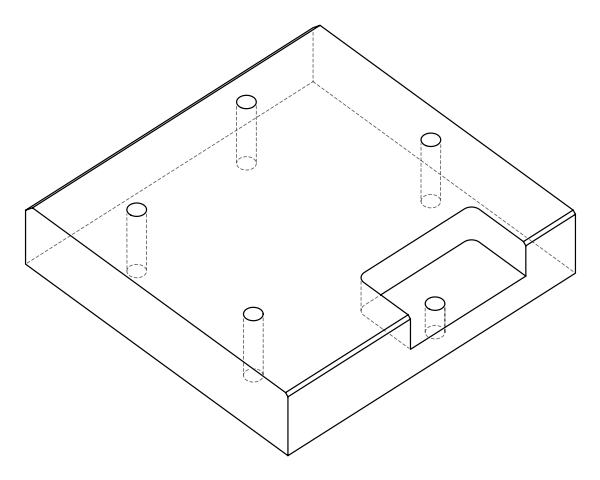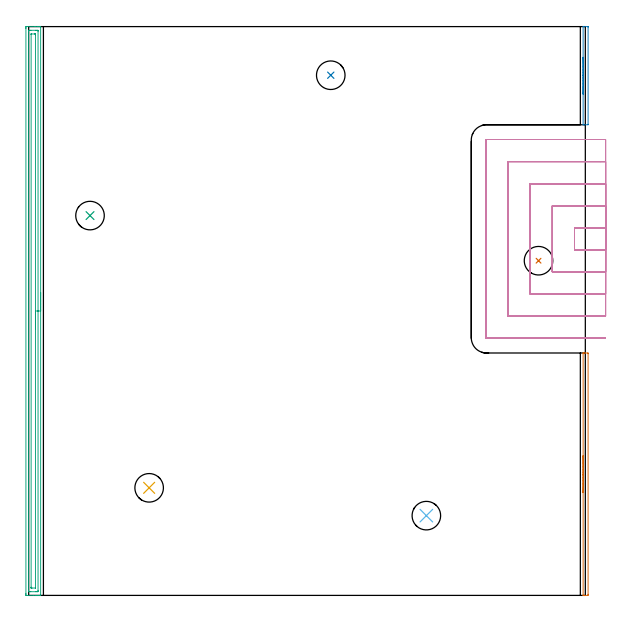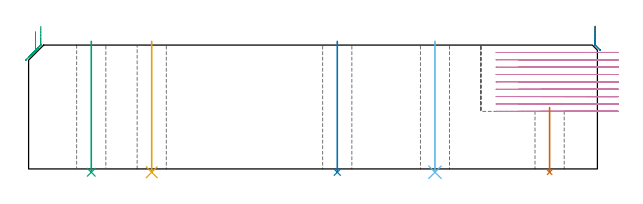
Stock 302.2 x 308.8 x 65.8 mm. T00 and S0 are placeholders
(PLAN: 9 operations, 2 tool changes, 32.7 min)
(1 AREA_MILL | FG_CHAMFER_SURFACE | UGT0205_001 | 1.21 min | 488 mm3)
(2 AREA_MILL_1 | FG_CHAMFER_SURFACE_1 | UGT0205_001 | 0.58 min | 202 mm3)
(3 AREA_MILL_2 | FG_CHAMFER_SURFACE_2 | UGT0205_001 | 7.63 min | 9888 mm3)
(4 MILL_SLOT | SLOT_PARTIAL_RECTANGULAR | NXT0201_012 | Follow Part, ap 4, ae 75% | 21.97 min | 268944 mm3)
(5 INDEXABLE_INSERT_DRILL_THROUGH_HOLE_FROM_SOLID | STEP1HOLE | NXT0302_002 | 0.28 min | 12399 mm3)
(6 INDEXABLE_INSERT_DRILL_THROUGH_HOLE_FROM_SOLID_1 | STEP1HOLE_1 | NXT0302_002 | 0.28 min | 12371 mm3)
(7 INDEXABLE_INSERT_DRILL_THROUGH_HOLE_FROM_SOLID_2 | STEP1HOLE_2 | NXT0302_002 | 0.15 min | 5785 mm3)
(8 INDEXABLE_INSERT_DRILL_THROUGH_HOLE_FROM_SOLID_3 | STEP1HOLE_3 | NXT0302_002 | 0.28 min | 12392 mm3)
(9 INDEXABLE_INSERT_DRILL_THROUGH_HOLE_FROM_SOLID_4 | STEP1HOLE_4 | NXT0302_002 | 0.28 min | 12395 mm3)
(TOOL UGT0205_001 | Chamfer Mill 20 x 3 x 45 deg. | D20 FL50 Z2)
(TOOL NXT0201_012 | ENDMILL 16mm [2P460-1600-NA 1630] | D16 FL38 Z6)
(TOOL NXT0302_002 | Index. Insert Drill 15.5mm [880-D1550L20-05] | D15.5 PA176 FL78 Z2)
(OP 1 AREA_MILL)
G17 G21 G94 G90
T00 M6
G54
G17 G0 G90 X301. Y55.8 S1061 M3
G43 Z75.8 H0
G94 G1 Y55.838 Z74.928 F250.
Y55.952 Z74.063
Y56.141 Z73.212
Y56.403 Z72.38
Y56.737 Z71.574
Y57.14 Z70.8
Y57.608 Z70.064
Y58.14 Z69.372
Y58.729 Z68.729
Y59.372 Z68.139
Y60.064 Z67.608
Y60.8 Z67.14
Y61.574 Z66.737
Y62.38 Z66.403
Y63.212 Z66.141
Y64.063 Z65.952
Y64.928 Z65.838
Y65.8 Z65.8
Y131.435
X301.003 Y131.592 Z65.788
X301.009 Y131.594 Z65.781
X301.347 Y131.6 Z65.452
X301.693 Z65.107
X302.35 Z64.445
X303.561 Z63.236
X303.691 Y131.597 Z63.105
X303.7 Y131.197 Z63.1
Y0.613
X303.698 Y0.402 Z63.102
X303.691 Y0.003 Z63.105
X303.561 Y0. Z63.236
X302.35 Z64.445
X301.693 Z65.107
X301.348 Z65.451
X301.01 Z65.781
X301.002 Y0.007 Z65.788
X301. Y0.166 Z65.8
Y65.8
Y66.672 Z65.838
Y67.536 Z65.952
Y68.388 Z66.141
Y69.22 Z66.403
Y70.026 Z66.737
Y70.8 Z67.14
Y71.536 Z67.608
Y72.228 Z68.139
Y72.871 Z68.729
Y73.46 Z69.372
Y73.991 Z70.064
Y74.46 Z70.8
Y74.863 Z71.574
Y75.197 Z72.38
Y75.459 Z73.212
Y75.648 Z74.063
Y75.762 Z74.928
Y75.8 Z75.8
M5
M2
(OP 2 AREA_MILL_1)
G17 G21 G94 G90
T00 M6
G54
G17 G0 G90 X301. Y272.15 S1061 M3
G43 Z75.8 H0
G94 G1 Y272.188 Z74.928 F250.
Y272.302 Z74.063
Y272.491 Z73.212
Y272.753 Z72.38
Y273.087 Z71.574
Y273.49 Z70.8
Y273.959 Z70.064
Y274.49 Z69.372
Y275.079 Z68.729
Y275.722 Z68.139
Y276.414 Z67.608
Y277.15 Z67.14
Y277.924 Z66.737
Y278.73 Z66.403
Y279.562 Z66.141
Y280.414 Z65.952
Y281.278 Z65.838
Y282.15 Z65.8
Y308.729
X301.005 Y308.79 Z65.792
X301.151 Y308.8 Z65.647
X303.692 Y308.799 Z63.106
X303.696 Y308.729 Z63.104
X303.7 Y308.494 Z63.1
Y255.78
X303.696 Y255.571 Z63.104
X303.692 Y255.501 Z63.106
X301.149 Z65.649
X301.005 Y255.51 Z65.793
X301. Y255.571 Z65.8
Y282.15
Y283.022 Z65.838
Y283.887 Z65.952
Y284.738 Z66.141
Y285.57 Z66.403
Y286.376 Z66.737
Y287.15 Z67.14
Y287.886 Z67.608
Y288.578 Z68.139
Y289.221 Z68.729
Y289.81 Z69.372
Y290.342 Z70.064
Y290.81 Z70.8
Y291.213 Z71.574
Y291.547 Z72.38
Y291.809 Z73.212
Y291.998 Z74.063
Y292.112 Z74.928
Y292.15 Z75.8
M5
M2
(OP 3 AREA_MILL_2)
G17 G21 G94 G90
T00 M6
G54
G17 G0 G90 X6.5 Y164.4 S1061 M3
G43 Z75.8 H0
G94 G1 Y164.362 Z74.928 F250.
Y164.248 Z74.063
Y164.059 Z73.212
Y163.797 Z72.38
Y163.463 Z71.574
Y163.06 Z70.8
Y162.591 Z70.064
Y162.06 Z69.372
Y161.471 Z68.729
Y160.828 Z68.139
Y160.136 Z67.608
Y159.4 Z67.14
Y158.626 Z66.737
Y157.82 Z66.403
Y156.988 Z66.141
Y156.136 Z65.952
Y155.272 Z65.838
Y154.4 Z65.8
Y0.18
X6.497 Y0.009 Z65.788
X6.489 Y0.007 Z65.78
X6.121 Y0. Z65.421
X5.861 Z65.161
X5.148 Z64.443
X3.909 Z63.206
X2.621 Z61.916
X-1.031 Y0.001 Z58.266
X-1.26 Y0.004 Z58.037
X-1.492 Y0.009 Z57.806
X-1.495 Y0.157 Z57.803
X-1.499 Y0.627 Z57.801
X-1.5 Y1.103 Z57.8
Y307.754
X-1.499 Y308.173 Z57.801
X-1.495 Y308.643 Z57.803
X-1.492 Y308.791 Z57.806
X-1.031 Y308.8 Z58.266
X3.383 Z62.677
X4.792 Z64.088
X5.148 Z64.443
X5.861 Z65.161
X6.121 Z65.421
X6.489 Y308.792 Z65.78
X6.504 Y308.79 Z65.795
X6.5 Y308.624 Z65.8
Y154.4
X5.086 Z64.386
X5.085 Y2.479 Z64.385
Y2.416
X5.079 Y2.01 Z64.379
X4.673 Y2.002 Z63.973
X4.265 Y2.001 Z63.565
X3.793 Y2. Z63.093
X1.145 Z60.445
X0.735 Y2.001 Z60.035
X0.259 Y2.003 Z59.559
X0.025 Y2.01 Z59.325
X-0.079 Y2.032 Z59.221
X-0.085 Y2.351 Z59.215
Y2.416
Y306.321
Y306.384
X-0.079 Y306.79 Z59.221
X0.327 Y306.798 Z59.627
X0.735 Y306.799 Z60.035
X1.207 Y306.8 Z60.507
X3.855 Z63.155
X4.265 Y306.799 Z63.565
X4.741 Y306.797 Z64.041
X4.975 Y306.79 Z64.275
X5.079 Y306.768 Z64.379
X5.085 Y306.449 Z64.385
Y306.384
X5.086 Y154.4 Z64.386
X3.671 Z62.971
Y4.204
X3.669 Y4.057 Z62.969
X3.667 Y4.022 Z62.967
X3.665 Y4.012 Z62.965
X3.65 Y4.009 Z62.95
X3.582 Y4.002 Z62.882
X1.818 Y4. Z61.118
X1.617 Y4.001 Z60.917
X1.416 Y4.005 Z60.716
X1.36 Y4.009 Z60.66
X1.335 Y4.013 Z60.635
X1.333 Y4.029 Z60.633
X1.33 Y4.106 Z60.63
X1.329 Y4.204 Z60.629
X1.328 Y4.496 Z60.628
X1.329 Y304.596 Z60.629
X1.331 Y304.743 Z60.631
X1.333 Y304.778 Z60.633
X1.335 Y304.788 Z60.635
X1.35 Y304.791 Z60.65
X1.418 Y304.798 Z60.718
X3.182 Y304.8 Z62.482
X3.383 Y304.799 Z62.683
X3.584 Y304.795 Z62.884
X3.64 Y304.791 Z62.94
X3.665 Y304.787 Z62.965
X3.667 Y304.771 Z62.967
X3.67 Y304.694 Z62.97
X3.671 Y304.596 Z62.971
Y304.304
Y154.4
Y153.528 Z63.01
Y152.663 Z63.123
Y151.812 Z63.312
Y150.98 Z63.575
Y150.174 Z63.908
Y149.4 Z64.311
Y148.664 Z64.78
Y147.972 Z65.311
Y147.329 Z65.9
Y146.74 Z66.544
Y146.208 Z67.236
Y145.74 Z67.971
Y145.337 Z68.745
Y145.003 Z69.551
Y144.741 Z70.383
Y144.552 Z71.235
Y144.438 Z72.1
Y144.4 Z72.971
G0 Z75.8
M5
M2
(OP 4 MILL_SLOT)
G17 G21 G94 G90
T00 M6
G54
G17 G0 G90 X313.2 Y199.5 S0 M3
G43 Z75.8 H1
Z61.889
G94 G1 X310.2 F250.
X296.3 F500.
Y187.6
X310.2
X313.2 F250.
Y211.5
X310.2
X284.3 F500.
Y175.6
X310.2
X313.2 F250.
Y223.5
X310.2
X272.3 F500.
Y163.6
X310.2
X313.2 F250.
Y235.5
X310.2
X260.3 F500.
Y151.6
X310.2
X313.2 F250.
Y247.5
X310.2
X248.6 F500.
G3 X248.3 Y247.2 R0.3
G1 Y139.9
G3 X248.6 Y139.6 R0.3
G1 X310.2
X313.2 F250.
G0 Y199.5 Z57.978
G1 X310.2
X296.3 F500.
Y187.6
X310.2
X313.2 F250.
Y211.5
X310.2
X284.3 F500.
Y175.6
X310.2
X313.2 F250.
Y223.5
X310.2
X272.3 F500.
Y163.6
X310.2
X313.2 F250.
Y235.5
X310.2
X260.3 F500.
Y151.6
X310.2
X313.2 F250.
Y247.5
X310.2
X248.6 F500.
G3 X248.3 Y247.2 R0.3
G1 Y139.9
G3 X248.6 Y139.6 R0.3
G1 X310.2
X313.2 F250.
G0 Y199.5 Z54.067
G1 X310.2
X296.3 F500.
Y187.6
X310.2
X313.2 F250.
Y211.5
X310.2
X284.3 F500.
Y175.6
X310.2
X313.2 F250.
Y223.5
X310.2
X272.3 F500.
Y163.6
X310.2
X313.2 F250.
Y235.5
X310.2
X260.3 F500.
Y151.6
X310.2
X313.2 F250.
Y247.5
X310.2
X248.6 F500.
G3 X248.3 Y247.2 R0.3
G1 Y139.9
G3 X248.6 Y139.6 R0.3
G1 X310.2
X313.2 F250.
G0 Y199.5 Z50.156
G1 X310.2
X296.3 F500.
Y187.6
X310.2
X313.2 F250.
Y211.5
X310.2
X284.3 F500.
Y175.6
X310.2
X313.2 F250.
Y223.5
X310.2
X272.3 F500.
Y163.6
X310.2
X313.2 F250.
Y235.5
X310.2
X260.3 F500.
Y151.6
X310.2
X313.2 F250.
Y247.5
X310.2
X248.6 F500.
G3 X248.3 Y247.2 R0.3
G1 Y139.9
G3 X248.6 Y139.6 R0.3
G1 X310.2
X313.2 F250.
G0 Y199.5 Z46.244
G1 X310.2
X296.3 F500.
Y187.6
X310.2
X313.2 F250.
Y211.5
X310.2
X284.3 F500.
Y175.6
X310.2
X313.2 F250.
Y223.5
X310.2
X272.3 F500.
Y163.6
X310.2
X313.2 F250.
Y235.5
X310.2
X260.3 F500.
Y151.6
X310.2
X313.2 F250.
Y247.5
X310.2
X248.6 F500.
G3 X248.3 Y247.2 R0.3
G1 Y139.9
G3 X248.6 Y139.6 R0.3
G1 X310.2
X313.2 F250.
G0 Y199.5 Z42.333
G1 X310.2
X296.3 F500.
Y187.6
X310.2
X313.2 F250.
Y211.5
X310.2
X284.3 F500.
Y175.6
X310.2
X313.2 F250.
Y223.5
X310.2
X272.3 F500.
Y163.6
X310.2
X313.2 F250.
Y235.5
X310.2
X260.3 F500.
Y151.6
X310.2
X313.2 F250.
Y247.5
X310.2
X248.6 F500.
G3 X248.3 Y247.2 R0.3
G1 Y139.9
G3 X248.6 Y139.6 R0.3
G1 X310.2
X313.2 F250.
G0 Y199.5 Z38.422
G1 X310.2
X296.3 F500.
Y187.6
X310.2
X313.2 F250.
Y211.5
X310.2
X284.3 F500.
Y175.6
X310.2
X313.2 F250.
Y223.5
X310.2
X272.3 F500.
Y163.6
X310.2
X313.2 F250.
Y235.5
X310.2
X260.3 F500.
Y151.6
X310.2
X313.2 F250.
Y247.5
X310.2
X248.6 F500.
G3 X248.3 Y247.2 R0.3
G1 Y139.9
G3 X248.6 Y139.6 R0.3
G1 X310.2
X313.2 F250.
G0 Y199.5 Z34.511
G1 X310.2
X296.3 F500.
Y187.6
X310.2
X313.2 F250.
Y211.5
X310.2
X284.3 F500.
Y175.6
X310.2
X313.2 F250.
Y223.5
X310.2
X272.3 F500.
Y163.6
X310.2
X313.2 F250.
Y235.5
X310.2
X260.3 F500.
Y151.6
X310.2
X313.2 F250.
Y247.5
X310.2
X248.6 F500.
G3 X248.3 Y247.2 R0.3
G1 Y139.9
G3 X248.6 Y139.6 R0.3
G1 X310.2
X313.2 F250.
G0 Y199.5 Z30.6
G1 X310.2
X296.3 F500.
Y187.6
X310.2
X313.2 F250.
Y211.5
X310.2
X284.3 F500.
Y175.6
X310.2
X313.2 F250.
Y223.5
X310.2
X272.3 F500.
Y163.6
X310.2
X313.2 F250.
Y235.5
X310.2
X260.3 F500.
Y151.6
X310.2
X313.2 F250.
Y247.5
X310.2
X248.6 F500.
G3 X248.3 Y247.2 R0.3
G1 Y139.9
G3 X248.6 Y139.6 R0.3
G1 X310.2
X313.2 F250.
G0 Z75.8
M5
M2
(OP 5 INDEXABLE_INSERT_DRILL_THROUGH_HOLE_FROM_SOLID)
G17 G21 G94 G90
T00 M6
G54
G17 G0 G90 X65.4 Y58.4 S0 M3
G43 Z75.8 H1
G94 G81 G98 Z-1.771 F250. R67.8
G80
M5
M2
(OP 6 INDEXABLE_INSERT_DRILL_THROUGH_HOLE_FROM_SOLID_1)
G17 G21 G94 G90
T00 M6
G54
G17 G0 G90 X215.9 Y43.3 S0 M3
G43 Z75.8 H1
G94 G81 G98 Z-1.771 F250. R67.8
G80
M5
M2
(OP 7 INDEXABLE_INSERT_DRILL_THROUGH_HOLE_FROM_SOLID_2)
G17 G21 G94 G90
T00 M6
G54
G17 G0 G90 X276.8 Y181.7 S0 M3
G43 Z75.8 H1
G94 G81 G98 Z-1.771 F250. R32.6
G80
M5
M2
(OP 8 INDEXABLE_INSERT_DRILL_THROUGH_HOLE_FROM_SOLID_3)
G17 G21 G94 G90
T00 M6
G54
G17 G0 G90 X164. Y282.4 S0 M3
G43 Z75.8 H1
G94 G81 G98 Z-1.771 F250. R67.8
G80
M5
M2
(OP 9 INDEXABLE_INSERT_DRILL_THROUGH_HOLE_FROM_SOLID_4)
G17 G21 G94 G90
T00 M6
G54
G17 G0 G90 X33.3 Y206.2 S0 M3
G43 Z75.8 H1
G94 G81 G98 Z-1.771 F250. R67.8
G80
M5
M2
